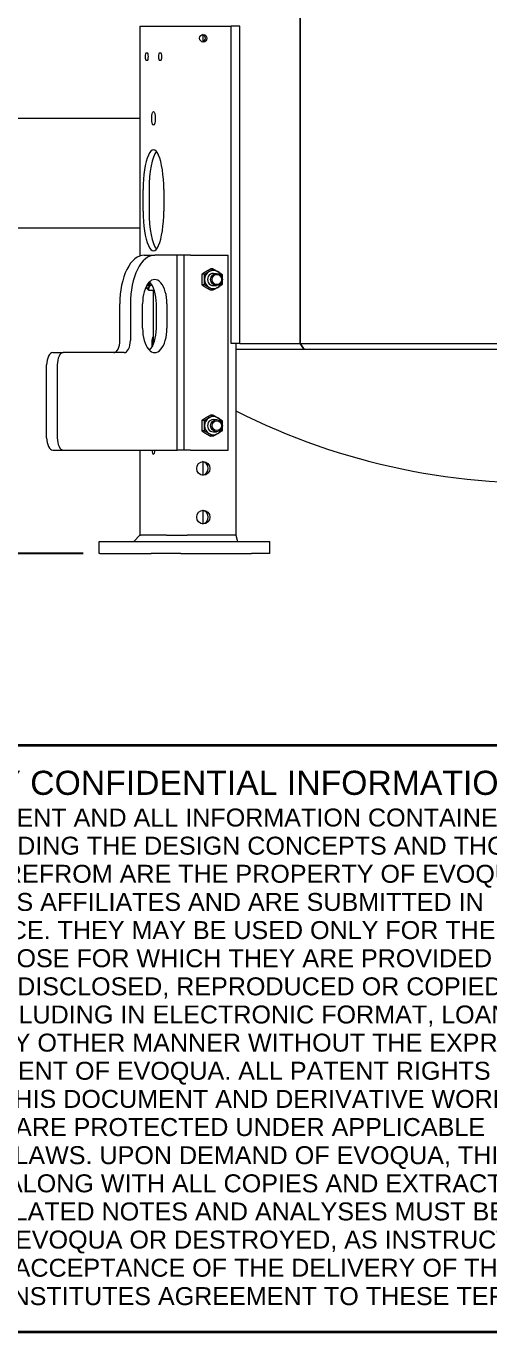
# Model space of a CAD drawing. Header units: inches. Extents: x 14 to 368, y 5 to 236.
# Drawn here: x 260 to 278.9, y 5.5 to 59.1 of the extents above; entities that cross this region are included whole.
import ezdxf
from ezdxf.enums import TextEntityAlignment as Align

# ---------------------------------------------------------------- set-up
doc = ezdxf.new("R2010")
doc.units = ezdxf.units.IN
doc.header["$LTSCALE"] = 11
doc.header["$MEASUREMENT"] = 0
doc.layers.get('0').update_dxf_attribs({"lineweight": 25})
for name, color, linetype, lineweight in [('Border', 7, 'Continuous', 35), ('Dimension (ANSI)', 7, 'Continuous', 25), ('Title', 7, 'Continuous', 35), ('Visible (ANSI)', 7, 'Continuous', 50)]:
    doc.layers.add(name, color=color, linetype=linetype, lineweight=lineweight)
doc.styles.add('MEMCOR Medium', font='arial.ttf')
doc.styles.get("Standard").update_dxf_attribs({"font": 'arial.ttf'})
doc.styles.add('Standard A-B-C', font='arial.ttf')
doc.dimstyles.new('Default (ANSI)', dxfattribs={"dimscale": 11, "dimtxt": 0.15, "dimasz": 0.098425, "dimexe": 0.125, "dimexo": 0.0625, "dimgap": 0.031496, "dimtad": 0, "dimtih": 1, "dimtoh": 1, "dimdec": 4, "dimrnd": 1e-08, "dimzin": 3, "dimdsep": 46, "dimlunit": 5, "dimtxsty": 'MEMCOR Medium', "dimcen": 0.09, "dimdle": 0.393701, "dimclrd": 256, "dimclre": 256, "dimclrt": 256, "dimadec": 0, "dimazin": 1, "dimtfac": 0.8, "dimtofl": 0, "dimtmove": 0, "dimatfit": 3, "dimfxl": 1, "dimfrac": 1, "dimtolj": 1, "dimtzin": 4, "dimlwd": -1, "dimlwe": -1, "dimarcsym": 0})

# ---------------------------------------------------------------- blocks, each defined once
blk = doc.blocks.new('Borders 22x34_D')
at = {"layer": 'Border'}
blk.add_line((1.25, 0.5), (33.5, 0.5), dxfattribs=at)
blk = doc.blocks.new('Title Blocks D-E')
at = {"layer": 'Title'}
for p, q in [((18.0646, 11.4455), (15.2521, 11.4455)), ((15.2521, 9.258), (18.0646, 9.258))]:
    blk.add_line(p, q, dxfattribs=at)
at = {"layer": 'Title', "insert": (16.6705, 11.3517), "char_height": 0.06, "width": 2.725909, "attachment_point": 2, "line_spacing_factor": 0.757101, "style": 'Standard A-B-C'}
blk.add_mtext('\\pxsm0.94;\\fArial|b0|i0;{\\H0.0900;COMPANY CONFIDENTIAL INFORMATION\\P}\\fArial|b0|i0;{\\H0.0670;THIS DOCUMENT AND ALL INFORMATION CONTAINED HEREIN, INCLUDING THE DESIGN CONCEPTS AND THOSE ARISING THEREFROM ARE THE PROPERTY OF EVOQUA AND/OR ITS AFFILIATES AND ARE SUBMITTED IN CONFIDENCE. THEY MAY BE USED ONLY FOR THE EXPRESS PURPOSE FOR WHICH THEY ARE PROVIDED AND MUST NOT BE DISCLOSED, REPRODUCED OR COPIED IN ANY FORM, INCLUDING IN ELECTRONIC FORMAT, LOANED OR USED IN ANY OTHER MANNER WITHOUT THE EXPRESS WRITTEN CONSENT OF EVOQUA. ALL PATENT RIGHTS ARE RESERVED. THIS DOCUMENT AND DERIVATIVE WORKS THEREOF ARE PROTECTED UNDER APPLICABLE COPYRIGHT LAWS. UPON DEMAND OF EVOQUA, THIS DOCUMENT, ALONG WITH ALL COPIES AND EXTRACTS, AND ALL RELATED NOTES AND ANALYSES MUST BE RETURNED TO EVOQUA OR DESTROYED, AS INSTRUCTED BY EVOQUA. ACCEPTANCE OF THE DELIVERY OF THIS DOCUMENT CONSTITUTES AGREEMENT TO THESE TERMS}\\fArial|b0|i0;{\\H0.0680;.}', dxfattribs=at)
at = {"layer": 'Title', "lineweight": 30, "flags": 63}
for tag, height, p in [('DESIGNER', 0.094, (18.4396, 11.1408)), ('CREATION_DATE', 0.094, (19.1896, 11.1408)), ('CHECKED_BY', 0.094, (18.4396, 10.7033)), ('CHECKED_DATE', 0.094, (19.1896, 10.7033)), ('ENG_APPROVED_BY', 0.094, (18.4396, 10.2658)), ('ENG_APPROVAL_DATE', 0.094, (19.1896, 10.2658)), ('MANAGER', 0.094, (18.8146, 9.8283)), ('PROJECT', 0.12, (20.2833, 9.3768)), ('PART_NUMBER', 0.12, (21.7208, 9.3768)), ('REVISION_NUMBER', 0.12, (25.5646, 9.3768)), ('@DMS_Reference', 0.12, (23.3146, 9.3768)), ('Sheet_Number', 0.12, (24.5021, 9.3768)), ('Number_of_sheets', 0.1247, (25.0646, 9.3768))]:
    blk.add_attdef(tag, text='', height=height, dxfattribs=at).set_placement(p, align=Align.MIDDLE_CENTER)
for tag, height, p in [('!Reference', 0.078, (18.8771, 9.5267)), ('Scale_1', 0.1181, (18.8771, 9.308))]:
    blk.add_attdef(tag, text='', height=height, dxfattribs=at).set_placement(p, align=Align.BOTTOM_CENTER)
blk = doc.blocks.new('*D27')
at = {"layer": 'Defpoints', "color": 0, "transparency": 16777216}
for p in [(228.546, 122.075), (280.408, 122.075), (262.977, 37.444)]:
    blk.add_point(p, dxfattribs=at)
at = {"layer": 'Dimension (ANSI)', "transparency": 16777216}
for p, q in [((279.72, 122.075), (227.171, 122.075)), ((228.546, 120.992), (228.546, 85.395)), ((228.546, 38.526), (228.546, 74.124)), ((262.289, 37.444), (227.171, 37.444))]:
    blk.add_line(p, q, dxfattribs=at)
for points in [[(228.366, 120.992), (228.727, 120.992), (228.546, 122.075)], [(228.366, 38.526), (228.727, 38.526), (228.546, 37.444)]]:
    blk.add_solid(points, dxfattribs=at)
at = {"layer": 'Dimension (ANSI)', "transparency": 16777216, "char_height": 1.65, "attachment_point": 5, "style": 'MEMCOR Medium'}
for s, insert in [('\\A1; \\fArial|b0|i0;84{\\H0.8x;\\S5#8;} in', (228.546, 81.456)), ('\\A1;[2149.6 mm]{\\P\\fArial|b0|i0;SHIPPING HEIGHT\\P\\fArial|b0|i0;REF.}', (228.546, 75.82))]:
    blk.add_mtext(s, dxfattribs=dict(at, insert=insert))

msp = doc.modelspace()

# ---------------------------------------------------------------- linework, layer by layer
at = {"layer": 'Visible (ANSI)', "linetype": 'Continuous', "lineweight": 18}
for p, q in [((271.184656, 107.818762), (271.184656, 46.06876)), ((271.184658, 46.06876), (271.184658, 107.81876)), ((264.618709, 59.09376), (264.642221, 59.09376)), ((264.618709, 59.09376), (264.618709, 49.662561)), ((264.642221, 59.09376), (265.708555, 59.09376)), ((265.708555, 59.09376), (266.553629, 59.09376)), ((266.553629, 59.09376), (268.364435, 59.09376)), ((268.719638, 59.09376), (268.364435, 59.09376)), ((268.364435, 46.06876), (268.364435, 59.09376)), ((268.719638, 46.06876), (268.719638, 59.09376)), ((267.200151, 58.740726), (267.200151, 58.446794)), ((264.876452, 57.99876), (264.925627, 57.99876)), ((265.425148, 57.99876), (265.474324, 57.99876)), ((264.925627, 57.68876), (264.876452, 57.68876)), ((265.474324, 57.68876), (265.425148, 57.68876)), ((247.010624, 55.31876), (264.618709, 55.31876)), ((264.753513, 51.50376), (264.753513, 52.38376)), ((264.994994, 52.38376), (264.994994, 51.50376)), ((265.597263, 52.38376), (265.597263, 51.50376)), ((247.010624, 50.81876), (264.618709, 50.81876)), ((264.794651, 49.69376), (265.227664, 49.69376)), ((266.151623, 49.69376), (265.227664, 49.69376)), ((266.431097, 49.69376), (266.151623, 49.69376)), ((266.151623, 41.69376), (266.151623, 49.69376)), ((266.694095, 49.69376), (266.431097, 49.69376)), ((266.431097, 41.69376), (266.431097, 49.69376)), ((266.694095, 49.69376), (268.239576, 49.69376)), ((268.239576, 41.69376), (268.239576, 49.69376)), ((267.260192, 48.910266), (267.161578, 48.910266)), ((267.622414, 49.126773), (267.5238, 49.126773)), ((267.631062, 48.94376), (267.761736, 48.94376)), ((264.894049, 48.361592), (264.894187, 48.361313)), ((264.939169, 48.44376), (264.896945, 48.44376)), ((264.971446, 48.260747), (265.206514, 48.260747)), ((265.068503, 48.477254), (265.105351, 48.477254)), ((265.177714, 46.051069), (265.177714, 48.260747)), ((267.260192, 48.477254), (267.161578, 48.477254)), ((267.622414, 48.260747), (267.5238, 48.260747)), ((267.631062, 48.44376), (267.761736, 48.44376)), ((263.794651, 46.19376), (263.794651, 47.69376)), ((264.227664, 47.69376), (264.227664, 46.19376)), ((264.727664, 46.69376), (264.727664, 47.69376)), ((265.294651, 46.69376), (265.294651, 47.69376)), ((265.727664, 47.69376), (265.727664, 46.69376)), ((261.044651, 45.69376), (261.477664, 45.69376)), ((263.977664, 45.69376), (261.477664, 45.69376)), ((268.719638, 46.06876), (268.364435, 46.06876)), ((268.558951, 46.06876), (268.558951, 38.19376)), ((271.361613, 45.81876), (268.558951, 45.81876)), ((268.719638, 46.06876), (271.184656, 46.06876)), ((271.184658, 46.06876), (271.184656, 46.06876)), ((271.184658, 46.06876), (288.279671, 46.06876)), ((271.361613, 45.81876), (271.184837, 46.06876)), ((271.184838, 46.06876), (271.361615, 45.81876)), ((271.361613, 45.818762), (271.361613, 45.81876)), ((288.523857, 45.81876), (271.361615, 45.81876)), ((260.794651, 42.19376), (260.794651, 45.19376)), ((261.227664, 45.19376), (261.227664, 42.19376)), ((267.260192, 42.910266), (267.161578, 42.910266)), ((267.622414, 43.126773), (267.5238, 43.126773)), ((267.631062, 42.94376), (267.761736, 42.94376)), ((267.260192, 42.477254), (267.161578, 42.477254)), ((267.631062, 42.44376), (267.761736, 42.44376)), ((267.622414, 42.260747), (267.5238, 42.260747)), ((261.044651, 41.69376), (261.477664, 41.69376)), ((261.477664, 41.69376), (266.151623, 41.69376)), ((264.618709, 41.69376), (264.618709, 38.19376)), ((266.431097, 41.69376), (266.151623, 41.69376)), ((266.694095, 41.69376), (266.431097, 41.69376)), ((266.694095, 41.69376), (268.239576, 41.69376)), ((267.200151, 41.215394), (267.200151, 40.664126)), ((267.200151, 39.215394), (267.200151, 38.664126)), ((264.618709, 38.19376), (264.368709, 37.94376)), ((264.618709, 38.19376), (264.642221, 38.19376)), ((265.708555, 38.19376), (264.642221, 38.19376)), ((265.708555, 38.19376), (266.553629, 38.19376)), ((268.558951, 38.19376), (266.553629, 38.19376)), ((268.558951, 38.19376), (268.623656, 37.94376)), ((262.942824, 37.94376), (262.976898, 37.94376)), ((262.942824, 37.44376), (262.942824, 37.94376)), ((262.976898, 37.94376), (265.078509, 37.94376)), ((265.078509, 37.94376), (266.303254, 37.94376)), ((266.303254, 37.94376), (269.201031, 37.94376)), ((269.201031, 37.94376), (269.942212, 37.94376)), ((269.942212, 37.44376), (269.942212, 37.94376)), ((262.976898, 37.44376), (262.942824, 37.44376)), ((262.976898, 37.44376), (265.078509, 37.44376)), ((266.303254, 37.44376), (265.078509, 37.44376)), ((266.303254, 37.44376), (269.201031, 37.44376)), ((269.942212, 37.44376), (269.201031, 37.44376))]:
    msp.add_line(p, q, dxfattribs=at)
msp.add_arc((280.907556, 67.65876), 27.31, 243.1173771, 273.465736, dxfattribs=at)
for centre, major_axis, ratio in [((267.21728, 58.59376), (0, -0.155), 0.965925826), ((265.175388, 55.30376), (0, -0.28), 0.258819045), ((267.761736, 48.69376), (0, -0.25), 0.965925826), ((267.773951, 48.69376), (0, -0.202815), 0.965925826), ((267.761736, 42.69376), (0, -0.25), 0.965925826), ((267.773951, 42.69376), (0, -0.202815), 0.965925826), ((267.21728, 40.93976), (0, -0.28), 0.965925826), ((267.21728, 38.93976), (0, -0.28), 0.965925826)]:
    msp.add_ellipse(centre, major_axis=major_axis, ratio=ratio, dxfattribs=at)
for centre, major_axis, ratio, start_param, end_param in [((267.152575, 58.59376), (0, -0.155), 0.965925826, 0.21780608, 2.923786574), ((264.876452, 57.84376), (0, -0.155), 0.258819045, 3.141592654, 6.283185307), ((264.925627, 57.84376), (0, 0.155), 0.258819045, 3.141592654, 6.283185307), ((265.425148, 57.84376), (0, -0.155), 0.258819045, 3.141592654, 6.283185307), ((265.474324, 57.84376), (0, 0.155), 0.258819045, 3.141592654, 6.283185307), ((265.175388, 52.38376), (0, 1.63), 0.258819045, 4.71238898, 7.853981634), ((265.416869, 52.38376), (0, 1.63), 0.258819045, 0.290258807, 1.570796327), ((265.175388, 51.50376), (0, -1.63), 0.258819045, 4.71238898, 7.853981634), ((265.416869, 51.50376), (0, -1.63), 0.258819045, 4.71238898, 5.992926501), ((264.794651, 47.69376), (0, 2), 0.5, 0, 1.570796327), ((265.227664, 47.69376), (0, 2), 0.5, 0, 1.570796327), ((267.631083, 48.69376), (0, -0.375), 0.965925826, 3.665191429, 4.71238898), ((267.631083, 48.69376), (0, 0.250136), 0.965925826, 6.250227729, 9.457735539), ((267.631083, 48.69376), (0, 0.375), 0.965925826, 5.759586532, 6.806784083), ((267.631083, 48.69376), (0, 0.375), 0.965925826, 5.028479207, 5.759586532), ((265.227664, 47.69376), (0, 1), 0.5, 4.71238898, 7.853981634), ((264.939093, 48.69376), (0, -0.375), 0.258819045, 5.586274342, 5.759586532), ((264.939093, 48.69376), (0, -0.375), 0.258819045, 5.759586532, 6.806784083), ((264.939093, 48.69376), (0, -0.250136), 0.258819045, 6.250227729, 7.385636092), ((264.939093, 48.69376), (0, 0.375), 0.258819045, 3.665191429, 4.389680947), ((264.794651, 47.69376), (0, 1), 0.5, 4.71238898, 5.83535291), ((267.631083, 48.69376), (0, -0.375), 0.965925826, 4.71238898, 5.759586532), ((267.631083, 48.69376), (0, -0.375), 0.965925826, 5.759586532, 6.806784083), ((267.631083, 48.69376), (0, 0.375), 0.965925826, 3.665191429, 4.396298754), ((265.227664, 46.69376), (0, -1), 0.5, 4.71238898, 7.853981634), ((264.794651, 46.69376), (0, 1), 0.5, 3.589425051, 4.71238898), ((263.544651, 46.19376), (0, -0.5), 0.5, 0, 1.570796327), ((263.977664, 46.19376), (0, -0.5), 0.5, 0, 1.570796327), ((265.175388, 46.06276), (0, 0.28), 0.258819045, 6.2510823, 8.379990172), ((261.044651, 45.19376), (0, 0.5), 0.5, 0, 1.570796327), ((261.477664, 45.19376), (0, 0.5), 0.5, 0, 1.570796327), ((267.631083, 42.69376), (0, -0.375), 0.965925826, 3.665191429, 4.71238898), ((267.631083, 42.69376), (0, 0.250136), 0.965925826, 6.250227729, 9.457735539), ((267.631083, 42.69376), (0, 0.375), 0.965925826, 5.759586532, 6.806784083), ((267.631083, 42.69376), (0, 0.375), 0.965925826, 5.028479207, 5.759586532), ((267.631083, 42.69376), (0, -0.375), 0.965925826, 4.71238898, 5.759586532), ((267.631083, 42.69376), (0, -0.375), 0.965925826, 5.759586532, 6.806784083), ((267.631083, 42.69376), (0, 0.375), 0.965925826, 3.665191429, 4.396298754), ((261.044651, 42.19376), (0, -0.5), 0.5, 4.71238898, 6.283185307), ((261.477664, 42.19376), (0, -0.5), 0.5, 4.71238898, 6.283185307), ((265.175388, 41.79976), (0, -0.28), 0.258819045, 5.100641342, 7.465729273), ((267.152575, 40.93976), (0, -0.28), 0.965925826, 0.119907302, 3.021685352), ((267.152575, 38.93976), (0, -0.28), 0.965925826, 0.119907302, 3.021685352)]:
    msp.add_ellipse(centre, major_axis=major_axis, ratio=ratio, start_param=start_param, end_param=end_param, dxfattribs=at)
for points, weights in [([(267.161578, 48.910266), (267.152909, 48.794241), (267.152909, 48.69376)], [1, 1.0379548493, 1]), ([(267.334021, 49.018519), (267.249967, 48.968279), (267.161578, 48.910266)], [1, 1.0379548493, 1]), ([(267.260192, 48.910266), (267.365918, 48.968279), (267.449971, 49.018519)], [1, 1.0379548493, 1]), ([(267.26886, 48.69376), (267.26886, 48.794241), (267.260192, 48.910266)], [1, 1.0379548493, 1]), ([(267.5238, 49.126773), (267.418074, 49.06876), (267.334021, 49.018519)], [1, 1.0379548493, 1]), ([(267.449971, 49.018519), (267.534025, 49.06876), (267.622414, 49.126773)], [1, 1.0379548493, 1]), ([(267.622414, 49.126773), (267.72814, 49.06876), (267.812194, 49.018519)], [1, 1.0379548493, 1]), ([(267.812194, 49.018519), (267.896248, 48.968279), (267.984636, 48.910266)], [1, 1.0379548493, 1]), ([(267.984636, 48.910266), (267.990265, 48.834922), (267.992206, 48.768393)], [1, 1.02432317518, 1.01747158025]), ([(264.971446, 48.260747), (264.917253, 48.314619), (264.894187, 48.361313)], [1, 1.0351504416, 1.00519439128]), ([(264.987622, 48.369), (264.9651, 48.31876), (264.971446, 48.260747)], [1, 1.0379548493, 1]), ([(265.068503, 48.477254), (265.010144, 48.419241), (264.987622, 48.369)], [1, 1.0379548493, 1]), ([(265.050386, 48.553062), (265.057522, 48.516635), (265.068503, 48.477254)], [1.01681239269, 1.01256753145, 1]), ([(267.152909, 48.69376), (267.152909, 48.593279), (267.161578, 48.477254)], [1, 1.0379548493, 1]), ([(267.161578, 48.477254), (267.249967, 48.419241), (267.334021, 48.369)], [1, 1.0379548493, 1]), ([(267.260192, 48.477254), (267.26886, 48.593279), (267.26886, 48.69376)], [1, 1.0379548493, 1]), ([(267.449971, 48.369), (267.365918, 48.419241), (267.260192, 48.477254)], [1, 1.0379548493, 1]), ([(267.334021, 48.369), (267.418074, 48.31876), (267.5238, 48.260747)], [1, 1.0379548493, 1]), ([(267.622414, 48.260747), (267.534025, 48.31876), (267.449971, 48.369)], [1, 1.0379548493, 1]), ([(267.812194, 48.369), (267.72814, 48.31876), (267.622414, 48.260747)], [1, 1.0379548493, 1]), ([(267.984636, 48.477254), (267.896248, 48.419241), (267.812194, 48.369)], [1, 1.0379548493, 1]), ([(267.992206, 48.619127), (267.990265, 48.552597), (267.984636, 48.477254)], [1.01747158025, 1.02432317518, 1]), ([(267.161578, 42.910266), (267.152909, 42.794241), (267.152909, 42.69376)], [1, 1.0379548493, 1]), ([(267.334021, 43.018519), (267.249967, 42.968279), (267.161578, 42.910266)], [1, 1.0379548493, 1]), ([(267.260192, 42.910266), (267.365918, 42.968279), (267.449971, 43.018519)], [1, 1.0379548493, 1]), ([(267.26886, 42.69376), (267.26886, 42.794241), (267.260192, 42.910266)], [1, 1.0379548493, 1]), ([(267.5238, 43.126773), (267.418074, 43.06876), (267.334021, 43.018519)], [1, 1.0379548493, 1]), ([(267.449971, 43.018519), (267.534025, 43.06876), (267.622414, 43.126773)], [1, 1.0379548493, 1]), ([(267.622414, 43.126773), (267.72814, 43.06876), (267.812194, 43.018519)], [1, 1.0379548493, 1]), ([(267.812194, 43.018519), (267.896248, 42.968279), (267.984636, 42.910266)], [1, 1.0379548493, 1]), ([(267.984636, 42.910266), (267.990265, 42.834922), (267.992206, 42.768393)], [1, 1.02432317518, 1.01747158025]), ([(267.152909, 42.69376), (267.152909, 42.593279), (267.161578, 42.477254)], [1, 1.0379548493, 1]), ([(267.161578, 42.477254), (267.249967, 42.419241), (267.334021, 42.369)], [1, 1.0379548493, 1]), ([(267.260192, 42.477254), (267.26886, 42.593279), (267.26886, 42.69376)], [1, 1.0379548493, 1]), ([(267.449971, 42.369), (267.365918, 42.419241), (267.260192, 42.477254)], [1, 1.0379548493, 1]), ([(267.334021, 42.369), (267.418074, 42.31876), (267.5238, 42.260747)], [1, 1.0379548493, 1]), ([(267.622414, 42.260747), (267.534025, 42.31876), (267.449971, 42.369)], [1, 1.0379548493, 1]), ([(267.812194, 42.369), (267.72814, 42.31876), (267.622414, 42.260747)], [1, 1.0379548493, 1]), ([(267.984636, 42.477254), (267.896248, 42.419241), (267.812194, 42.369)], [1, 1.0379548493, 1]), ([(267.992206, 42.619127), (267.990265, 42.552597), (267.984636, 42.477254)], [1.01747158025, 1.02432317518, 1])]:
    msp.add_rational_spline(points, weights, degree=2, dxfattribs=at)

# ---------------------------------------------------------------- block references
at = {"xscale": 11, "yscale": 11, "zscale": 11}
for name, p in [('Borders 22x34_D', (0, 0)), ('Title Blocks D-E', (83.159171, -96.337739))]:
    msp.add_blockref(name, p, dxfattribs=at)

# ---------------------------------------------------------------- dimensions: what is measured, and where the dimension line sits
at = {"layer": 'Dimension (ANSI)'}
dim = msp.add_linear_dim(base=(228.546414, 122.07456), p1=(262.976898, 37.44376), p2=(280.407556, 122.07456), angle=90, text=' \\fArial|b0|i0;<> in\\X[2149.6 mm]{\\P\\fArial|b0|i0;SHIPPING HEIGHT\\P\\fArial|b0|i0;REF.}', dimstyle='Default (ANSI)', override={"dimgap": 0.031496, "dimdec": 4, "dimpost": '', "dimtol": 0, "dimlim": 0, "dimtp": 0, "dimtm": 0, "dimtdec": 2, "dimatfit": 1}, dxfattribs=at)
dim.commit()
dim.dimension.update_dxf_attribs({"geometry": '*D27', "text_midpoint": (228.546414, 79.75916), "dimtype": 160})

doc.saveas('drawing.dxf')
